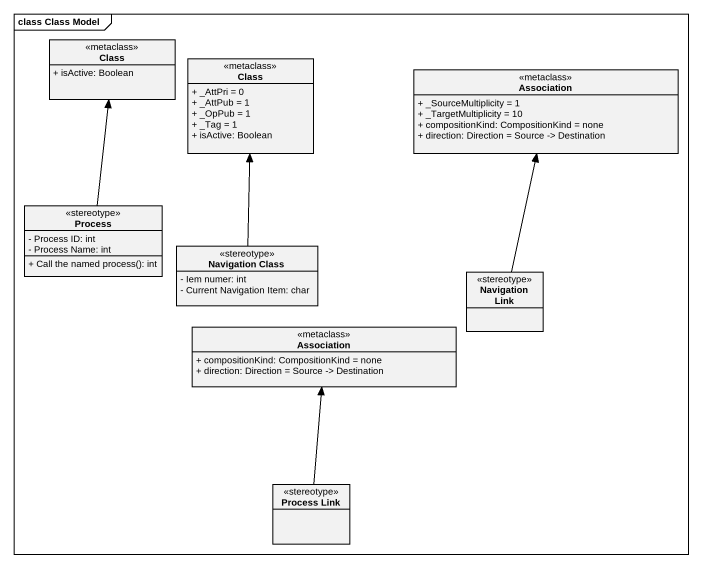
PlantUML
@startuml
mainframe class Class Model
hide circle
hide empty members
skinparam classAttributeIconSize 0
class "Class" as Class_ <<metaclass>> {
  + isActive: Boolean
}
class "Class" as Class__2 <<metaclass>> {
  + _AttPri = 0
  + _AttPub = 1
  + _OpPub = 1
  + _Tag = 1
  + isActive: Boolean
}
class Association <<metaclass>> {
  + _SourceMultiplicity = 1
  + _TargetMultiplicity = 10
  + compositionKind: CompositionKind = none
  + direction: Direction = Source -> Destination
}
class "Process" as Process_ <<stereotype>> {
  - Process ID: int
  - Process Name: int
  + Call the named process(): int
}
class "Navigation Class" as Navigation_Class <<stereotype>> {
  - Iem numer: int
  - Current Navigation Item: char
}
class "Navigation Link" as Navigation_Link <<stereotype>>
class "Association" as Association_2 <<metaclass>> {
  + compositionKind: CompositionKind = none
  + direction: Direction = Source -> Destination
}
class "Process Link" as Process_Link <<stereotype>>
Process_ -up-> Class_
Navigation_Class -up-> Class__2
Navigation_Link -up-> Association
Process_Link -up-> Association_2
@enduml
